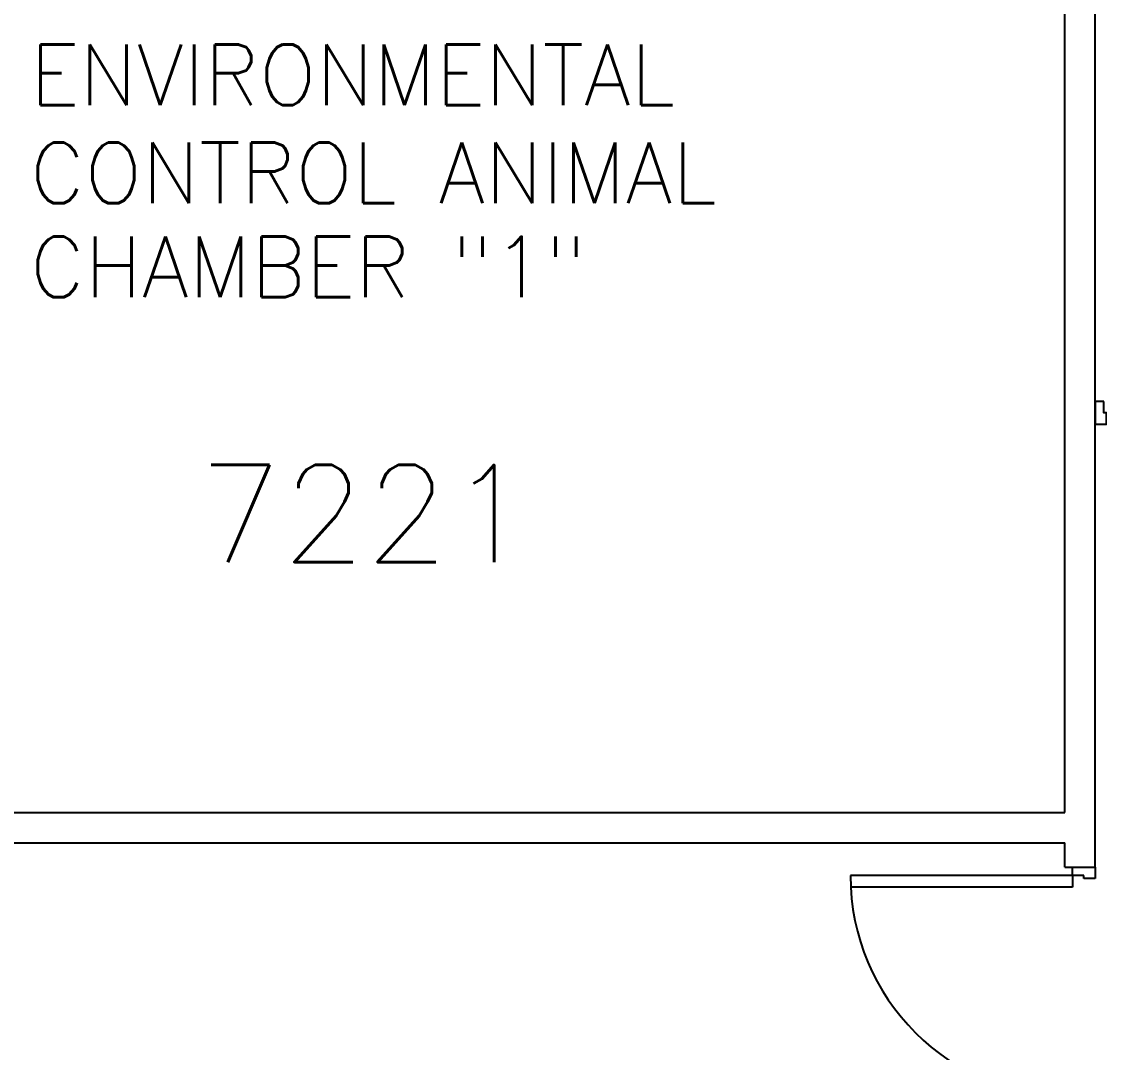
# Model space of a CAD drawing. Header units: millimetres. Extents: x -68474 to 336725, y -113450 to 40976.
# Drawn here: x 114612 to 119053, y -66301 to -62054 of the extents above; entities that cross this region are included whole.
import ezdxf

# ---------------------------------------------------------------- set-up
doc = ezdxf.new("R2010")
doc.units = ezdxf.units.MM
doc.header["$LTSCALE"] = 900
for name, color, linetype in [('NW-DR', 3, 'Continuous'), ('s5152a$0$12', 7, 'Continuous'), ('s5152a$0$30', 7, 'Continuous'), ('s5152a$0$MGI-HAT', 7, 'Continuous'), ('s5152a$0$ROOM-NO', 4, 'Continuous')]:
    doc.layers.add(name, color=color, linetype=linetype)
doc.styles.add('s5152a$0$ROMANS', font='ROMANS', dxfattribs={"height": 0.2})
doc.styles.add('s5152a$0$STANDARD', font='SIMPLEX')

msp = doc.modelspace()

# ---------------------------------------------------------------- linework, layer by layer
at = {"layer": 'NW-DR', "color": 1}
msp.add_lwpolyline([(119070.70387, -63618.65), (119035.54762, -63618.65), (119035.54762, -63712.4), (119082.42262, -63712.4), (119082.42262, -63665.525), (119070.70387, -63665.525), (119070.70387, -63619.22766)], dxfattribs=at)
at = {"layer": 's5152a$0$30'}
for p, q in [((118941.79762, -65537.4), (119035.54762, -65537.4)), ((118941.79762, -65572.55625), (118941.79762, -65537.4)), ((119035.54762, -65537.4), (119035.54762, -65584.275)), ((118941.79762, -65572.55625), (118026.95387, -65572.55625)), ((118988.67262, -65572.55625), (118941.79762, -65572.55625)), ((118941.79762, -65572.55625), (118941.79762, -65619.43125)), ((118988.67262, -65584.275), (118988.67262, -65572.55625)), ((119035.54762, -65584.275), (118988.67262, -65584.275)), ((118941.79762, -65619.43125), (118026.95387, -65619.43125))]:
    msp.add_line(p, q, dxfattribs=at)
msp.add_arc((118941.79762, -65572.55625), 914.84375, 180, 270, dxfattribs=at)
at = {"layer": 's5152a$0$MGI-HAT', "color": 1}
for p, q in [((119035.54762, -65537.4), (119035.54762, -59949.9)), ((118910.54762, -65312.4), (118910.54762, -61137.4)), ((113960.54762, -65312.4), (118910.54762, -65312.4)), ((113960.54762, -65437.4), (118910.54762, -65437.4)), ((118910.54762, -65537.4), (118910.54762, -65437.4)), ((118910.54762, -65537.4), (119035.54762, -65537.4))]:
    msp.add_line(p, q, dxfattribs=at)

# ---------------------------------------------------------------- texts
at = {"layer": 's5152a$0$12', "color": 1, "style": 's5152a$0$ROMANS'}
for s, p in [('ENVIRONMENTAL', (114647.44929, -62398)), ('CONTROL ANIMAL', (114647.44929, -62802.7619)), ('CHAMBER "1"', (114647.44929, -63189.7619))]:
    msp.add_text(s, height=250, dxfattribs=at).set_placement(p)
at = {"layer": 's5152a$0$ROOM-NO', "style": 's5152a$0$STANDARD'}
msp.add_text('7221', height=400, dxfattribs=at).set_placement((115341.99194, -64280.7095))

doc.saveas('drawing.dxf')
